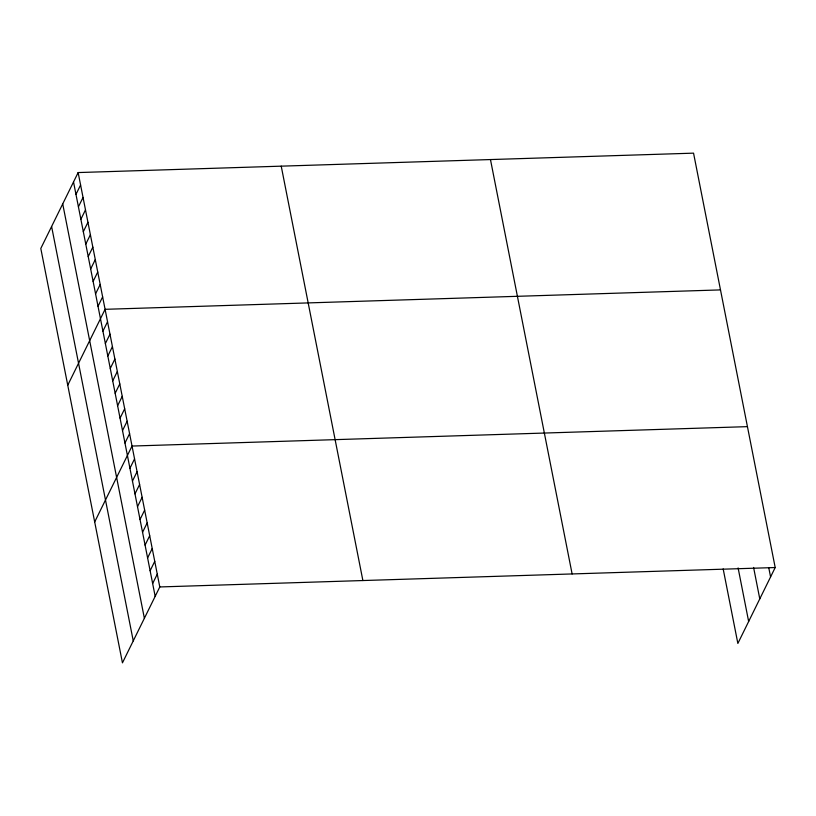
<?xml version="1.0" encoding="UTF-8"?>
<svg xmlns="http://www.w3.org/2000/svg" width="816" height="816" viewBox="0 0 816 816"><rect width="100%" height="100%" fill="white"/><g stroke="black" fill="none" stroke-linecap="round" stroke-linejoin="round"><path stroke-width="1.22" d="M78.142 172.564L40.8 248.462L122.451 662.847L159.793 586.949L78.142 172.564L693.549 153.153L775.2 567.538L737.858 643.436L723.17 568.915M75.97 194.392L80.59 184.997M78.418 206.825L83.048 197.431M80.876 219.249L85.496 209.865M83.324 231.683L87.944 222.289M85.772 244.117L90.392 234.722M88.22 256.55L92.84 247.156M90.668 268.974L95.288 259.59M93.116 281.408L97.747 272.014M95.574 293.842L100.195 284.447M98.022 306.275L102.643 296.881M67.748 385.203L105.091 309.315L720.497 289.904M102.918 331.133L107.539 321.749M105.366 343.567L109.987 334.172M107.814 356L112.435 346.606M110.272 368.434L114.893 359.04M112.72 380.858L117.341 371.474M115.168 393.292L119.789 383.897M117.616 405.725L122.237 396.331M120.064 418.159L124.685 408.765M122.512 430.593L127.133 421.199M124.96 443.017L129.591 433.633M94.687 521.954L132.039 446.056L747.436 426.646M129.938 468.262L134.558 458.867M132.457 481.073L137.088 471.679M134.987 493.874L139.607 484.48M137.506 506.685L142.127 497.291M140.036 519.496L144.656 510.102M142.555 532.297L147.176 522.913M145.085 545.108L149.705 535.714M147.604 557.92L152.225 548.525M150.134 570.721L154.754 561.337M152.653 583.532L157.274 574.138M159.793 586.949L775.2 567.538M768.743 567.62L770.579 576.932M753.586 567.436L759.778 598.873M738.103 567.926L748.649 621.486M490.467 159.559L572.118 573.944M281.224 166.158L362.885 580.543M73.522 181.958L155.173 596.343M62.72 203.908L144.381 618.283M51.602 226.511L133.253 640.897"/></g></svg>
